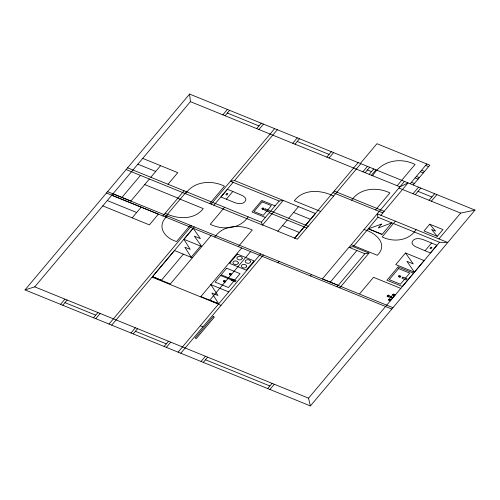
<?xml version="1.0" encoding="UTF-8"?>
<svg xmlns="http://www.w3.org/2000/svg" width="500" height="500" viewBox="0 0 500 500"><rect width="100%" height="100%" fill="white"/><g stroke="black" fill="none" stroke-linecap="round" stroke-linejoin="round"><path stroke-width="0.75" d="M25 289.9L189.594 94.069L475 210.1L310.406 405.931L25 289.9L34.744 286.863L190.406 101.656L189.594 94.069M121.969 197.387L140.456 175.394M149.388 179.025L130.9 201.019L113.038 193.756M150.838 177.25L160.581 165.656M132.169 217.875L141.175 207.162M60.55 304.35L64.938 299.137M62.781 305.256L67.169 300.044M222.844 114.844L227.387 109.431M225.075 115.75L229.619 110.337M168.031 184.244L177.775 172.65L142.719 158.394M162.881 215.963L184.05 190.781M165.263 216.931L186.431 191.75M185.575 193.738C194.081 181.006 211.594 179.925 224.469 186.125L209.794 203.581M167.3 215.944C155.931 226.169 164.412 237.944 176.6 241.544L190.269 225.281M93.531 317.762L97.912 312.544M95.763 318.669L100.15 313.45M256.681 128.6L261.225 123.188M258.913 129.506L263.463 124.1M109.031 324.062L191.6 225.825M211.188 204.15L274.65 128.644M111.706 325.15L194.281 226.912M191.213 257.344L184.862 247.225L190.219 249.4L183.9 239.294L193.194 228.287L200.394 238.631L194.325 236.163L201.806 246.55L170.362 283.962L152.5 276.7L174.488 250.544L192.35 257.806M213.869 205.238L233.125 182.331M126.137 169.569L262.55 225.031L283.263 200.381L279.125 201.031L230.444 181.238L234.581 180.588L277.325 129.738M226.325 199.194L232.819 191.469L242.819 195.763L245.094 197.644L245.756 198.85L245.8 200.219C243.988 204.887 237.712 203.925 233.994 202.312L220.975 197.019L227.469 189.294L232.819 191.469M183.369 254.15L161.425 280.256L152.494 276.625M224.581 207.262L210.263 224.3C222.812 230.35 239.881 229.262 248.156 216.844M191.125 257.306L200.569 246.069M211.056 235.55L201.794 246.569L183.9 239.294M130.981 332.987L135.363 327.769M292.744 143.262L297.294 137.85M133.212 333.894L137.594 328.675M214.794 237.069C223.094 224.938 239.919 224.112 252.262 230.012L238.3 246.625M294.981 144.175L299.525 138.763M262.55 225.031L261.331 222.2L279.125 201.031M241.675 247.994L200.85 296.569L218.713 303.831L211.894 293.031L217.969 295.5L210.863 284.656M164.137 346.469L168.519 341.25M166.369 347.375L170.75 342.156M326.812 157.113L331.356 151.7M329.044 158.019L333.594 152.613M250.606 251.631L209.731 300.262L218.663 303.894M287.225 220.031L277.819 231.231L297.381 239.194L360.844 163.688M288.7 218.281L298.488 206.637M178.106 352.144L260.675 253.906M180.787 353.237L263.356 254.994M294.7 238.1L358.162 162.6M294.8 238.137L304.2 226.956M305.688 225.188L315.469 213.55L234.581 180.588M360.312 163.5L376.95 143.706L429.8 165.194L413.175 184.969M277.919 262.731L279.056 261.381M201.062 361.481L205.444 356.262M362.9 171.788L367.45 166.375M203.294 362.388L207.675 357.169M365.131 172.694L369.681 167.281M369.188 174.344L373.738 168.931M371.419 175.25L375.969 169.838M351.669 200.225C360.081 187.781 377.269 186.831 389.888 192.887L375.562 209.938M372.719 175.775C381.425 160.694 399.975 156.956 415.044 164.438L397.163 185.712M310.375 275.925L311.512 274.575M404.475 181.425L349.081 247.331L353.225 246.681L368.988 253.094L339.756 287.875M353.225 246.681L377.981 217.231L377.25 213.819L447.775 242.494L439.575 242.269L377.969 217.244M380.838 215.281L408.062 182.887L399.925 186.838L190.406 101.656M410.2 183.756L426.819 163.981M330.337 282.094L356.887 250.506M413.019 193.744L418.556 187.156M337.075 286.781L364.844 253.744L368.988 253.094M415.25 194.65L420.794 188.062M395.381 221.194L382.156 236.938C393.525 242.519 408.881 241 416.069 229.6M267.688 388.569L272.075 383.35M269.925 389.475L274.306 384.256M429.119 200.287L434.656 193.7M431.35 201.194L436.887 194.606M359.75 293.681L373.512 277.312L400.8 288.406M429.719 224.194L424.038 230.956L437.25 236.331L442.938 229.569L429.719 224.194L435.619 231.131L431.587 229.494L437.25 236.331M425.056 250.756L430.406 252.938L436.906 245.206L423.881 239.913C420.156 238.306 413.894 237.338 412.075 242.013L412.119 243.375L412.781 244.587L415.05 246.469L425.056 250.756L431.55 243.031M438.944 238.906L460.631 213.1L475 210.1M390.094 297.106L390.531 296.581M390.656 297.331L388.319 300.113L390.131 300.856L395.262 294.75L393.45 294.006L391.094 296.812M414.4 272.169L424.144 260.569L405.5 252.994L395.756 264.587L414.4 272.169L406.919 261.319L413.263 263.9L405.481 253.012M310.406 405.931L308.538 398.175L439.575 242.269M425.606 165.425L428.587 166.637M421.538 170.269L424.519 171.475M420.325 171.713L423.306 172.919M416.375 176.406L419.356 177.619M415.163 177.85L418.137 179.062M411.413 182.312L414.387 183.525M227.344 113.044L258.956 125.894M297.25 141.469L329.081 154.406M367.406 169.988L371.463 171.637M418.025 191.356L431.887 196.994M398.938 188.019L460.631 213.1M334.237 191.062L384.144 211.35M332.944 192.606L382.844 212.894M333.612 196.081C321.156 189.838 303.669 188.55 294.306 200.744L320.681 211.469M368.944 228.975L381.544 234.094M364.012 229.569C375.331 232.494 388.862 243.988 377.3 255.287L351.287 244.713M293.587 212.463L310.575 219.369M275.075 205.844L261.781 200.444L252.037 212.037L265.331 217.438M270.744 211L308.256 226.25M269.281 212.738L306.8 227.987M364.844 253.744L348.963 247.281L322.413 278.869L338.263 285.319M137.844 164.188L155.706 171.45M282.512 225.637L299.5 232.544M127.594 167.831L261.331 222.2M262.619 224.944L277.887 231.15M144.719 184.581L177.938 198.094M177.781 198.238L203.25 208.588C194.188 220.375 177.275 219.25 165.194 213.212M392.912 294.65L394.731 295.387M392.894 294.669L394.712 295.406M392.912 297.55L390.344 296.506L388.9 295.206L387.731 295.25L387.05 296.062L387.569 296.794L389.906 297.031L392.475 298.069M388.837 299.5L390.65 300.238M107.569 191.656L392.975 307.694M106.431 193.012L391.838 309.05M111.769 195.219L158.4 214.163L149.394 224.875L102.794 205.894M107.281 200.556L136.681 212.506M210.881 284.637L228.744 291.9M152.062 277.144L218.463 304.137M218.35 304.269L221.031 305.356M200.294 325.75L202.975 326.838M34.744 286.863L308.538 398.175M64.975 302.65L95.725 315.15M135.406 331.287L166.331 343.856M205.487 359.775L269.881 385.956M393.738 295.331L393.4 295.262L393.738 295.331M387.619 295.906L387.506 296.456C388.312 297.325 389.694 293.762 387.619 295.906M389.744 299.788L390.156 299.644L389.744 299.788M238.344 263.069C237.625 265.194 234.037 265.038 233.038 263.188L232.938 262.488C233.663 260.363 237.237 260.519 238.244 262.369L238.344 263.069M242.256 258.412C241.544 260.538 237.956 260.381 236.956 258.531L236.856 257.831C237.575 255.706 241.156 255.863 242.162 257.712L242.256 258.412M246.675 266.462C245.963 268.581 242.375 268.431 241.375 266.575L241.275 265.875C241.994 263.756 245.575 263.906 246.581 265.763L246.675 266.462M250.594 261.8C249.875 263.925 246.294 263.769 245.287 261.919L245.194 261.219C245.912 259.094 249.494 259.25 250.494 261.1L250.594 261.8M226.962 193.45L225.931 194.675L226.831 195.044L227.862 193.812L226.962 193.45M262.144 201.887L254.025 211.544L263.256 215.3L271.375 205.637L262.144 201.887M262.125 208.2L261.925 208.925L262.681 209.494L264.212 209.05L263.45 207.994L262.125 208.2M262.531 208.431L262.85 209.169L263.719 208.919L263.494 208.4L262.531 208.431M265.413 208.919L264.438 210.081L268.606 211.775L269.581 210.613L265.413 208.919M237.35 254.094L229.562 263.363L246.231 270.138L254.019 260.875L237.35 254.094M226.675 268.219L221.15 274.794L234.544 280.244L240.069 273.669L226.675 268.219M220.594 275.5L215.069 282.075L228.469 287.519L233.994 280.95L220.594 275.5M223.644 280.856L223.45 281.575L223.837 282L224.925 282.175L225.731 281.7L225.338 280.794L223.644 280.856M229.562 273.819L229.363 274.538L230.119 275.113L231.644 274.662L231.256 273.756L229.562 273.819M224.05 281.087L224.156 281.737L225.244 281.569L225.019 281.05L224.05 281.087M229.963 274.05L230.281 274.788L231.156 274.531L230.719 273.931L229.963 274.05M231.994 279.044L231.019 280.206L235.188 281.9L236.163 280.738L231.994 279.044M213.194 316.581L195.138 338.062L196.325 338.55L214.381 317.069L213.194 316.581M381.512 224.075L378.231 227.981L391.812 222.869L382.069 234.462L368.225 228.837L381.512 224.075M398.137 266.906L386.95 280.219L402.369 286.488L413.556 273.175L398.137 266.906M398.569 268.569L389.244 279.662L400.412 284.2L409.738 273.106L398.569 268.569M398.744 275.919L398.938 277.062L400.025 277.244L400.831 276.769L400.438 275.863L398.744 275.919M399.15 276.156L399.256 276.806L400.337 276.637L399.906 276.038L399.15 276.156M402.919 277.119L401.944 278.275L406.112 279.969L407.088 278.812L402.919 277.119M431.044 247.188L430.012 248.412L430.913 248.781L431.944 247.55L431.044 247.188"/></g></svg>
